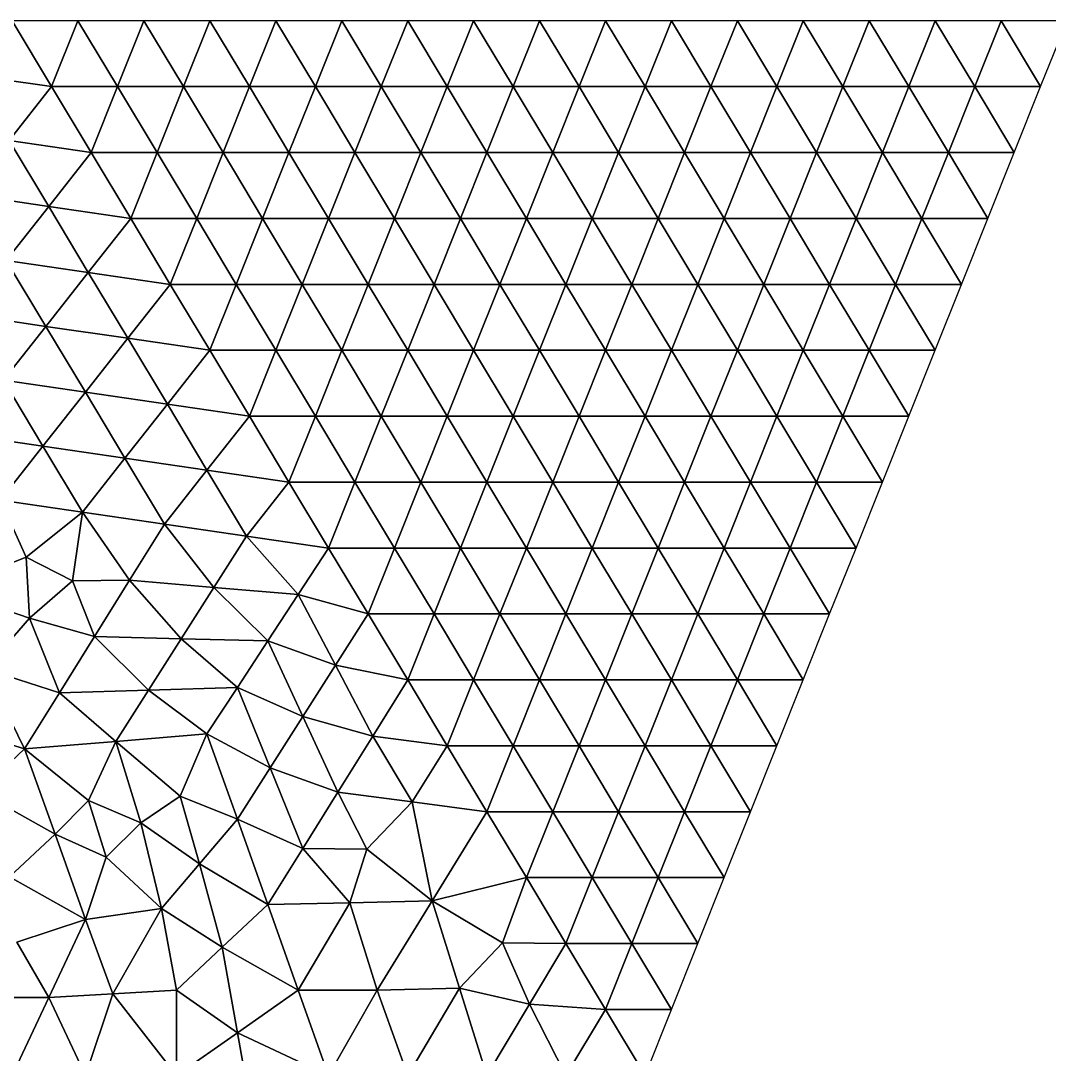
# Model space of a CAD drawing. Extents: x 100 to 350, y 100 to 150.
# Drawn here: x 175.2 to 199.58, y 125.5 to 150 of the extents above; entities that cross this region are included whole.
import ezdxf

# ---------------------------------------------------------------- set-up
doc = ezdxf.new("R2010")
doc.units = 0

msp = doc.modelspace()

# ---------------------------------------------------------------- linework, layer by layer
at = {"color": 1}
for p, q in [((175.938, 148.438), (175, 150)), ((175, 150), (175.938, 148.438)), ((176.562, 150), (175.938, 148.438)), ((175.938, 148.438), (176.562, 150)), ((177.5, 148.438), (176.562, 150)), ((176.562, 150), (177.5, 148.438)), ((178.125, 150), (177.5, 148.438)), ((177.5, 148.438), (178.125, 150)), ((179.062, 148.438), (178.125, 150)), ((178.125, 150), (179.062, 148.438)), ((179.688, 150), (179.062, 148.438)), ((179.062, 148.438), (179.688, 150)), ((180.625, 148.438), (179.688, 150)), ((179.688, 150), (180.625, 148.438)), ((181.25, 150), (180.625, 148.438)), ((180.625, 148.438), (181.25, 150)), ((182.188, 148.438), (181.25, 150)), ((181.25, 150), (182.188, 148.438)), ((182.812, 150), (182.188, 148.438)), ((182.188, 148.438), (182.812, 150)), ((183.75, 148.438), (182.812, 150)), ((182.812, 150), (183.75, 148.438)), ((184.375, 150), (183.75, 148.438)), ((183.75, 148.438), (184.375, 150)), ((185.312, 148.438), (184.375, 150)), ((184.375, 150), (185.312, 148.438)), ((185.938, 150), (185.312, 148.438)), ((185.312, 148.438), (185.938, 150)), ((186.875, 148.438), (185.938, 150)), ((185.938, 150), (186.875, 148.438)), ((187.5, 150), (186.875, 148.438)), ((186.875, 148.438), (187.5, 150)), ((188.438, 148.438), (187.5, 150)), ((187.5, 150), (188.438, 148.438)), ((189.062, 150), (188.438, 148.438)), ((188.438, 148.438), (189.062, 150)), ((190, 148.438), (189.062, 150)), ((189.062, 150), (190, 148.438)), ((190.625, 150), (190, 148.438)), ((190, 148.438), (190.625, 150)), ((191.562, 148.438), (190.625, 150)), ((190.625, 150), (191.562, 148.438)), ((192.188, 150), (191.562, 148.438)), ((191.562, 148.438), (192.188, 150)), ((193.125, 148.438), (192.188, 150)), ((192.188, 150), (193.125, 148.438)), ((193.75, 150), (193.125, 148.438)), ((193.125, 148.438), (193.75, 150)), ((194.688, 148.438), (193.75, 150)), ((193.75, 150), (194.688, 148.438)), ((195.312, 150), (194.688, 148.438)), ((194.688, 148.438), (195.312, 150)), ((196.25, 148.438), (195.312, 150)), ((195.312, 150), (196.25, 148.438)), ((196.875, 150), (196.25, 148.438)), ((196.25, 148.438), (196.875, 150)), ((197.812, 148.438), (196.875, 150)), ((196.875, 150), (197.812, 148.438)), ((198.438, 150), (197.812, 148.438)), ((197.812, 148.438), (198.438, 150)), ((199.375, 148.438), (198.438, 150)), ((198.438, 150), (199.375, 148.438)), ((173.994, 148.721), (175.938, 148.438)), ((175.938, 148.438), (173.994, 148.721)), ((175.938, 148.438), (174.932, 147.159)), ((174.932, 147.159), (175.938, 148.438)), ((176.875, 146.875), (175.938, 148.438)), ((175.938, 148.438), (177.5, 148.438)), ((177.5, 148.438), (175.938, 148.438)), ((175.938, 148.438), (176.875, 146.875)), ((177.5, 148.438), (176.875, 146.875)), ((176.875, 146.875), (177.5, 148.438)), ((177.5, 148.438), (178.438, 146.875)), ((179.062, 148.438), (177.5, 148.438)), ((178.438, 146.875), (177.5, 148.438)), ((177.5, 148.438), (179.062, 148.438)), ((178.438, 146.875), (179.062, 148.438)), ((179.062, 148.438), (178.438, 146.875)), ((179.062, 148.438), (180.625, 148.438)), ((180, 146.875), (179.062, 148.438)), ((180.625, 148.438), (179.062, 148.438)), ((179.062, 148.438), (180, 146.875)), ((180.625, 148.438), (180, 146.875)), ((180, 146.875), (180.625, 148.438)), ((181.562, 146.875), (180.625, 148.438)), ((180.625, 148.438), (182.188, 148.438)), ((180.625, 148.438), (181.562, 146.875)), ((182.188, 148.438), (180.625, 148.438)), ((182.188, 148.438), (181.562, 146.875)), ((181.562, 146.875), (182.188, 148.438)), ((183.125, 146.875), (182.188, 148.438)), ((182.188, 148.438), (183.75, 148.438)), ((183.75, 148.438), (182.188, 148.438)), ((182.188, 148.438), (183.125, 146.875)), ((183.75, 148.438), (183.125, 146.875)), ((183.125, 146.875), (183.75, 148.438)), ((183.75, 148.438), (184.688, 146.875)), ((185.312, 148.438), (183.75, 148.438)), ((184.688, 146.875), (183.75, 148.438)), ((183.75, 148.438), (185.312, 148.438)), ((184.688, 146.875), (185.312, 148.438)), ((185.312, 148.438), (184.688, 146.875)), ((185.312, 148.438), (186.875, 148.438)), ((186.25, 146.875), (185.312, 148.438)), ((186.875, 148.438), (185.312, 148.438)), ((185.312, 148.438), (186.25, 146.875)), ((186.875, 148.438), (186.25, 146.875)), ((186.25, 146.875), (186.875, 148.438)), ((186.875, 148.438), (187.812, 146.875)), ((188.438, 148.438), (186.875, 148.438)), ((187.812, 146.875), (186.875, 148.438)), ((186.875, 148.438), (188.438, 148.438)), ((187.812, 146.875), (188.438, 148.438)), ((188.438, 148.438), (187.812, 146.875)), ((188.438, 148.438), (190, 148.438)), ((189.375, 146.875), (188.438, 148.438)), ((190, 148.438), (188.438, 148.438)), ((188.438, 148.438), (189.375, 146.875)), ((190, 148.438), (189.375, 146.875)), ((189.375, 146.875), (190, 148.438)), ((190, 148.438), (190.938, 146.875)), ((191.562, 148.438), (190, 148.438)), ((190.938, 146.875), (190, 148.438)), ((190, 148.438), (191.562, 148.438)), ((190.938, 146.875), (191.562, 148.438)), ((191.562, 148.438), (190.938, 146.875)), ((191.562, 148.438), (193.125, 148.438)), ((192.5, 146.875), (191.562, 148.438)), ((193.125, 148.438), (191.562, 148.438)), ((191.562, 148.438), (192.5, 146.875)), ((193.125, 148.438), (192.5, 146.875)), ((192.5, 146.875), (193.125, 148.438)), ((193.125, 148.438), (194.062, 146.875)), ((194.688, 148.438), (193.125, 148.438)), ((194.062, 146.875), (193.125, 148.438)), ((193.125, 148.438), (194.688, 148.438)), ((194.062, 146.875), (194.688, 148.438)), ((194.688, 148.438), (194.062, 146.875)), ((194.688, 148.438), (196.25, 148.438)), ((195.625, 146.875), (194.688, 148.438)), ((196.25, 148.438), (194.688, 148.438)), ((194.688, 148.438), (195.625, 146.875)), ((196.25, 148.438), (195.625, 146.875)), ((195.625, 146.875), (196.25, 148.438)), ((196.25, 148.438), (197.188, 146.875)), ((197.812, 148.438), (196.25, 148.438)), ((197.188, 146.875), (196.25, 148.438)), ((196.25, 148.438), (197.812, 148.438)), ((197.188, 146.875), (197.812, 148.438)), ((197.812, 148.438), (197.188, 146.875)), ((199.375, 148.438), (197.812, 148.438)), ((197.812, 148.438), (198.75, 146.875)), ((197.812, 148.438), (199.375, 148.438)), ((198.75, 146.875), (197.812, 148.438)), ((175.869, 145.596), (174.932, 147.159)), ((174.932, 147.159), (176.875, 146.875)), ((176.875, 146.875), (174.932, 147.159)), ((174.932, 147.159), (175.869, 145.596)), ((176.875, 146.875), (175.869, 145.596)), ((175.869, 145.596), (176.875, 146.875)), ((178.438, 146.875), (176.875, 146.875)), ((176.875, 146.875), (177.812, 145.312)), ((177.812, 145.312), (176.875, 146.875)), ((176.875, 146.875), (178.438, 146.875)), ((177.812, 145.312), (178.438, 146.875)), ((178.438, 146.875), (177.812, 145.312)), ((180, 146.875), (178.438, 146.875)), ((178.438, 146.875), (179.375, 145.312)), ((178.438, 146.875), (180, 146.875)), ((179.375, 145.312), (178.438, 146.875)), ((179.375, 145.312), (180, 146.875)), ((180, 146.875), (179.375, 145.312)), ((180, 146.875), (181.562, 146.875)), ((181.562, 146.875), (180, 146.875)), ((180, 146.875), (180.938, 145.312)), ((180.938, 145.312), (180, 146.875)), ((181.562, 146.875), (180.938, 145.312)), ((180.938, 145.312), (181.562, 146.875)), ((182.5, 145.312), (181.562, 146.875)), ((181.562, 146.875), (183.125, 146.875)), ((183.125, 146.875), (181.562, 146.875)), ((181.562, 146.875), (182.5, 145.312)), ((183.125, 146.875), (182.5, 145.312)), ((182.5, 145.312), (183.125, 146.875)), ((183.125, 146.875), (184.688, 146.875)), ((184.062, 145.312), (183.125, 146.875)), ((184.688, 146.875), (183.125, 146.875)), ((183.125, 146.875), (184.062, 145.312)), ((184.062, 145.312), (184.688, 146.875)), ((184.688, 146.875), (184.062, 145.312)), ((184.688, 146.875), (186.25, 146.875)), ((185.625, 145.312), (184.688, 146.875)), ((186.25, 146.875), (184.688, 146.875)), ((184.688, 146.875), (185.625, 145.312)), ((186.25, 146.875), (185.625, 145.312)), ((185.625, 145.312), (186.25, 146.875)), ((186.25, 146.875), (187.812, 146.875)), ((187.188, 145.312), (186.25, 146.875)), ((187.812, 146.875), (186.25, 146.875)), ((186.25, 146.875), (187.188, 145.312)), ((187.188, 145.312), (187.812, 146.875)), ((187.812, 146.875), (187.188, 145.312)), ((187.812, 146.875), (189.375, 146.875)), ((188.75, 145.312), (187.812, 146.875)), ((189.375, 146.875), (187.812, 146.875)), ((187.812, 146.875), (188.75, 145.312)), ((189.375, 146.875), (188.75, 145.312)), ((188.75, 145.312), (189.375, 146.875)), ((189.375, 146.875), (190.938, 146.875)), ((190.312, 145.312), (189.375, 146.875)), ((190.938, 146.875), (189.375, 146.875)), ((189.375, 146.875), (190.312, 145.312)), ((190.312, 145.312), (190.938, 146.875)), ((190.938, 146.875), (190.312, 145.312)), ((190.938, 146.875), (192.5, 146.875)), ((191.875, 145.312), (190.938, 146.875)), ((192.5, 146.875), (190.938, 146.875)), ((190.938, 146.875), (191.875, 145.312)), ((192.5, 146.875), (191.875, 145.312)), ((191.875, 145.312), (192.5, 146.875)), ((192.5, 146.875), (194.062, 146.875)), ((193.438, 145.312), (192.5, 146.875)), ((194.062, 146.875), (192.5, 146.875)), ((192.5, 146.875), (193.438, 145.312)), ((193.438, 145.312), (194.062, 146.875)), ((194.062, 146.875), (193.438, 145.312)), ((194.062, 146.875), (195.625, 146.875)), ((195, 145.312), (194.062, 146.875)), ((195.625, 146.875), (194.062, 146.875)), ((194.062, 146.875), (195, 145.312)), ((195.625, 146.875), (195, 145.312)), ((195, 145.312), (195.625, 146.875)), ((195.625, 146.875), (197.188, 146.875)), ((196.562, 145.312), (195.625, 146.875)), ((197.188, 146.875), (195.625, 146.875)), ((195.625, 146.875), (196.562, 145.312)), ((196.562, 145.312), (197.188, 146.875)), ((197.188, 146.875), (196.562, 145.312)), ((197.188, 146.875), (198.125, 145.312)), ((198.75, 146.875), (197.188, 146.875)), ((197.188, 146.875), (198.75, 146.875)), ((198.125, 145.312), (197.188, 146.875)), ((173.926, 145.88), (175.869, 145.596)), ((175.869, 145.596), (173.926, 145.88)), ((175.869, 145.596), (174.864, 144.317)), ((174.864, 144.317), (175.869, 145.596)), ((175.869, 145.596), (177.812, 145.312)), ((176.807, 144.034), (175.869, 145.596)), ((175.869, 145.596), (176.807, 144.034)), ((177.812, 145.312), (175.869, 145.596)), ((177.812, 145.312), (176.807, 144.034)), ((176.807, 144.034), (177.812, 145.312)), ((179.375, 145.312), (177.812, 145.312)), ((177.812, 145.312), (178.75, 143.75)), ((178.75, 143.75), (177.812, 145.312)), ((177.812, 145.312), (179.375, 145.312)), ((178.75, 143.75), (179.375, 145.312)), ((179.375, 145.312), (178.75, 143.75)), ((179.375, 145.312), (180.312, 143.75)), ((180.938, 145.312), (179.375, 145.312)), ((179.375, 145.312), (180.938, 145.312)), ((180.312, 143.75), (179.375, 145.312)), ((180.938, 145.312), (180.312, 143.75)), ((180.312, 143.75), (180.938, 145.312)), ((180.938, 145.312), (182.5, 145.312)), ((181.875, 143.75), (180.938, 145.312)), ((182.5, 145.312), (180.938, 145.312)), ((180.938, 145.312), (181.875, 143.75)), ((182.5, 145.312), (181.875, 143.75)), ((181.875, 143.75), (182.5, 145.312)), ((183.438, 143.75), (182.5, 145.312)), ((182.5, 145.312), (184.062, 145.312)), ((182.5, 145.312), (183.438, 143.75)), ((184.062, 145.312), (182.5, 145.312)), ((184.062, 145.312), (183.438, 143.75)), ((183.438, 143.75), (184.062, 145.312)), ((185, 143.75), (184.062, 145.312)), ((184.062, 145.312), (185.625, 145.312)), ((185.625, 145.312), (184.062, 145.312)), ((184.062, 145.312), (185, 143.75)), ((185.625, 145.312), (185, 143.75)), ((185, 143.75), (185.625, 145.312)), ((185.625, 145.312), (186.562, 143.75)), ((187.188, 145.312), (185.625, 145.312)), ((186.562, 143.75), (185.625, 145.312)), ((185.625, 145.312), (187.188, 145.312)), ((186.562, 143.75), (187.188, 145.312)), ((187.188, 145.312), (186.562, 143.75)), ((188.125, 143.75), (187.188, 145.312)), ((187.188, 145.312), (188.75, 145.312)), ((188.75, 145.312), (187.188, 145.312)), ((187.188, 145.312), (188.125, 143.75)), ((188.75, 145.312), (188.125, 143.75)), ((188.125, 143.75), (188.75, 145.312)), ((188.75, 145.312), (189.688, 143.75)), ((190.312, 145.312), (188.75, 145.312)), ((189.688, 143.75), (188.75, 145.312)), ((188.75, 145.312), (190.312, 145.312)), ((189.688, 143.75), (190.312, 145.312)), ((190.312, 145.312), (189.688, 143.75)), ((191.25, 143.75), (190.312, 145.312)), ((190.312, 145.312), (191.875, 145.312)), ((191.875, 145.312), (190.312, 145.312)), ((190.312, 145.312), (191.25, 143.75)), ((191.875, 145.312), (191.25, 143.75)), ((191.25, 143.75), (191.875, 145.312)), ((191.875, 145.312), (192.812, 143.75)), ((193.438, 145.312), (191.875, 145.312)), ((192.812, 143.75), (191.875, 145.312)), ((191.875, 145.312), (193.438, 145.312)), ((192.812, 143.75), (193.438, 145.312)), ((193.438, 145.312), (192.812, 143.75)), ((194.375, 143.75), (193.438, 145.312)), ((193.438, 145.312), (195, 145.312)), ((195, 145.312), (193.438, 145.312)), ((193.438, 145.312), (194.375, 143.75)), ((195, 145.312), (194.375, 143.75)), ((194.375, 143.75), (195, 145.312)), ((195, 145.312), (195.938, 143.75)), ((196.562, 145.312), (195, 145.312)), ((195.938, 143.75), (195, 145.312)), ((195, 145.312), (196.562, 145.312)), ((195.938, 143.75), (196.562, 145.312)), ((196.562, 145.312), (195.938, 143.75)), ((198.125, 145.312), (196.562, 145.312)), ((196.562, 145.312), (197.5, 143.75)), ((197.5, 143.75), (196.562, 145.312)), ((196.562, 145.312), (198.125, 145.312)), ((175.801, 142.755), (174.864, 144.317)), ((174.864, 144.317), (176.807, 144.034)), ((176.807, 144.034), (174.864, 144.317)), ((174.864, 144.317), (175.801, 142.755)), ((176.807, 144.034), (175.801, 142.755)), ((175.801, 142.755), (176.807, 144.034)), ((177.744, 142.471), (176.807, 144.034)), ((176.807, 144.034), (178.75, 143.75)), ((178.75, 143.75), (176.807, 144.034)), ((176.807, 144.034), (177.744, 142.471)), ((178.75, 143.75), (177.744, 142.471)), ((177.744, 142.471), (178.75, 143.75)), ((179.688, 142.188), (178.75, 143.75)), ((180.312, 143.75), (178.75, 143.75)), ((178.75, 143.75), (179.688, 142.188)), ((178.75, 143.75), (180.312, 143.75)), ((180.312, 143.75), (179.688, 142.188)), ((179.688, 142.188), (180.312, 143.75)), ((181.25, 142.188), (180.312, 143.75)), ((181.875, 143.75), (180.312, 143.75)), ((180.312, 143.75), (181.25, 142.188)), ((180.312, 143.75), (181.875, 143.75)), ((181.25, 142.188), (181.875, 143.75)), ((181.875, 143.75), (181.25, 142.188)), ((181.875, 143.75), (183.438, 143.75)), ((183.438, 143.75), (181.875, 143.75)), ((181.875, 143.75), (182.812, 142.188)), ((182.812, 142.188), (181.875, 143.75)), ((183.438, 143.75), (182.812, 142.188)), ((182.812, 142.188), (183.438, 143.75)), ((184.375, 142.188), (183.438, 143.75)), ((185, 143.75), (183.438, 143.75)), ((183.438, 143.75), (184.375, 142.188)), ((183.438, 143.75), (185, 143.75)), ((184.375, 142.188), (185, 143.75)), ((185, 143.75), (184.375, 142.188)), ((186.562, 143.75), (185, 143.75)), ((185, 143.75), (185.938, 142.188)), ((185, 143.75), (186.562, 143.75)), ((185.938, 142.188), (185, 143.75)), ((185.938, 142.188), (186.562, 143.75)), ((186.562, 143.75), (185.938, 142.188)), ((188.125, 143.75), (186.562, 143.75)), ((186.562, 143.75), (187.5, 142.188)), ((186.562, 143.75), (188.125, 143.75)), ((187.5, 142.188), (186.562, 143.75)), ((187.5, 142.188), (188.125, 143.75)), ((188.125, 143.75), (187.5, 142.188)), ((188.125, 143.75), (189.688, 143.75)), ((189.688, 143.75), (188.125, 143.75)), ((188.125, 143.75), (189.062, 142.188)), ((189.062, 142.188), (188.125, 143.75)), ((189.062, 142.188), (189.688, 143.75)), ((189.688, 143.75), (189.062, 142.188)), ((189.688, 143.75), (191.25, 143.75)), ((190.625, 142.188), (189.688, 143.75)), ((191.25, 143.75), (189.688, 143.75)), ((189.688, 143.75), (190.625, 142.188)), ((191.25, 143.75), (190.625, 142.188)), ((190.625, 142.188), (191.25, 143.75)), ((192.812, 143.75), (191.25, 143.75)), ((191.25, 143.75), (192.188, 142.188)), ((192.188, 142.188), (191.25, 143.75)), ((191.25, 143.75), (192.812, 143.75)), ((192.188, 142.188), (192.812, 143.75)), ((192.812, 143.75), (192.188, 142.188)), ((194.375, 143.75), (192.812, 143.75)), ((192.812, 143.75), (193.75, 142.188)), ((192.812, 143.75), (194.375, 143.75)), ((193.75, 142.188), (192.812, 143.75)), ((193.75, 142.188), (194.375, 143.75)), ((194.375, 143.75), (193.75, 142.188)), ((194.375, 143.75), (195.938, 143.75)), ((195.938, 143.75), (194.375, 143.75)), ((194.375, 143.75), (195.312, 142.188)), ((195.312, 142.188), (194.375, 143.75)), ((195.312, 142.188), (195.938, 143.75)), ((195.938, 143.75), (195.312, 142.188)), ((195.938, 143.75), (196.875, 142.188)), ((197.5, 143.75), (195.938, 143.75)), ((195.938, 143.75), (197.5, 143.75)), ((196.875, 142.188), (195.938, 143.75)), ((175.801, 142.755), (173.858, 143.039)), ((173.858, 143.039), (175.801, 142.755)), ((174.796, 141.476), (175.801, 142.755)), ((175.801, 142.755), (174.796, 141.476)), ((175.801, 142.755), (177.744, 142.471)), ((176.739, 141.192), (175.801, 142.755)), ((177.744, 142.471), (175.801, 142.755)), ((175.801, 142.755), (176.739, 141.192)), ((177.744, 142.471), (176.739, 141.192)), ((176.739, 141.192), (177.744, 142.471)), ((177.744, 142.471), (179.688, 142.188)), ((178.682, 140.909), (177.744, 142.471)), ((177.744, 142.471), (178.682, 140.909)), ((179.688, 142.188), (177.744, 142.471)), ((179.688, 142.188), (178.682, 140.909)), ((178.682, 140.909), (179.688, 142.188)), ((179.688, 142.188), (181.25, 142.188)), ((181.25, 142.188), (179.688, 142.188)), ((179.688, 142.188), (180.625, 140.625)), ((180.625, 140.625), (179.688, 142.188)), ((180.625, 140.625), (181.25, 142.188)), ((181.25, 142.188), (180.625, 140.625)), ((181.25, 142.188), (182.188, 140.625)), ((182.812, 142.188), (181.25, 142.188)), ((181.25, 142.188), (182.812, 142.188)), ((182.188, 140.625), (181.25, 142.188)), ((182.812, 142.188), (182.188, 140.625)), ((182.188, 140.625), (182.812, 142.188)), ((182.812, 142.188), (184.375, 142.188)), ((184.375, 142.188), (182.812, 142.188)), ((182.812, 142.188), (183.75, 140.625)), ((183.75, 140.625), (182.812, 142.188)), ((183.75, 140.625), (184.375, 142.188)), ((184.375, 142.188), (183.75, 140.625)), ((184.375, 142.188), (185.312, 140.625)), ((185.938, 142.188), (184.375, 142.188)), ((184.375, 142.188), (185.938, 142.188)), ((185.312, 140.625), (184.375, 142.188)), ((185.938, 142.188), (185.312, 140.625)), ((185.312, 140.625), (185.938, 142.188)), ((187.5, 142.188), (185.938, 142.188)), ((185.938, 142.188), (186.875, 140.625)), ((186.875, 140.625), (185.938, 142.188)), ((185.938, 142.188), (187.5, 142.188)), ((186.875, 140.625), (187.5, 142.188)), ((187.5, 142.188), (186.875, 140.625)), ((187.5, 142.188), (188.438, 140.625)), ((189.062, 142.188), (187.5, 142.188)), ((187.5, 142.188), (189.062, 142.188)), ((188.438, 140.625), (187.5, 142.188)), ((188.438, 140.625), (189.062, 142.188)), ((189.062, 142.188), (188.438, 140.625)), ((190, 140.625), (189.062, 142.188)), ((189.062, 142.188), (190.625, 142.188)), ((190.625, 142.188), (189.062, 142.188)), ((189.062, 142.188), (190, 140.625)), ((190.625, 142.188), (190, 140.625)), ((190, 140.625), (190.625, 142.188)), ((191.562, 140.625), (190.625, 142.188)), ((190.625, 142.188), (192.188, 142.188)), ((192.188, 142.188), (190.625, 142.188)), ((190.625, 142.188), (191.562, 140.625)), ((192.188, 142.188), (191.562, 140.625)), ((191.562, 140.625), (192.188, 142.188)), ((193.75, 142.188), (192.188, 142.188)), ((192.188, 142.188), (193.125, 140.625)), ((193.125, 140.625), (192.188, 142.188)), ((192.188, 142.188), (193.75, 142.188)), ((193.125, 140.625), (193.75, 142.188)), ((193.75, 142.188), (193.125, 140.625)), ((193.75, 142.188), (194.688, 140.625)), ((195.312, 142.188), (193.75, 142.188)), ((193.75, 142.188), (195.312, 142.188)), ((194.688, 140.625), (193.75, 142.188)), ((194.688, 140.625), (195.312, 142.188)), ((195.312, 142.188), (194.688, 140.625)), ((196.875, 142.188), (195.312, 142.188)), ((195.312, 142.188), (196.25, 140.625)), ((196.25, 140.625), (195.312, 142.188)), ((195.312, 142.188), (196.875, 142.188)), ((174.796, 141.476), (176.739, 141.192)), ((176.739, 141.192), (174.796, 141.476)), ((174.796, 141.476), (175.733, 139.914)), ((175.733, 139.914), (174.796, 141.476)), ((175.733, 139.914), (176.739, 141.192)), ((176.739, 141.192), (175.733, 139.914)), ((178.682, 140.909), (176.739, 141.192)), ((176.739, 141.192), (177.676, 139.63)), ((176.739, 141.192), (178.682, 140.909)), ((177.676, 139.63), (176.739, 141.192)), ((178.682, 140.909), (177.676, 139.63)), ((177.676, 139.63), (178.682, 140.909)), ((179.619, 139.346), (178.682, 140.909)), ((178.682, 140.909), (180.625, 140.625)), ((180.625, 140.625), (178.682, 140.909)), ((178.682, 140.909), (179.619, 139.346)), ((180.625, 140.625), (179.619, 139.346)), ((179.619, 139.346), (180.625, 140.625)), ((181.562, 139.062), (180.625, 140.625)), ((182.188, 140.625), (180.625, 140.625)), ((180.625, 140.625), (181.562, 139.062)), ((180.625, 140.625), (182.188, 140.625)), ((182.188, 140.625), (181.562, 139.062)), ((181.562, 139.062), (182.188, 140.625)), ((183.125, 139.062), (182.188, 140.625)), ((183.75, 140.625), (182.188, 140.625)), ((182.188, 140.625), (183.125, 139.062)), ((182.188, 140.625), (183.75, 140.625)), ((183.125, 139.062), (183.75, 140.625)), ((183.75, 140.625), (183.125, 139.062)), ((185.312, 140.625), (183.75, 140.625)), ((183.75, 140.625), (184.688, 139.062)), ((183.75, 140.625), (185.312, 140.625)), ((184.688, 139.062), (183.75, 140.625)), ((185.312, 140.625), (184.688, 139.062)), ((184.688, 139.062), (185.312, 140.625)), ((185.312, 140.625), (186.25, 139.062)), ((186.875, 140.625), (185.312, 140.625)), ((186.25, 139.062), (185.312, 140.625)), ((185.312, 140.625), (186.875, 140.625)), ((186.25, 139.062), (186.875, 140.625)), ((186.875, 140.625), (186.25, 139.062)), ((188.438, 140.625), (186.875, 140.625)), ((186.875, 140.625), (187.812, 139.062)), ((187.812, 139.062), (186.875, 140.625)), ((186.875, 140.625), (188.438, 140.625)), ((187.812, 139.062), (188.438, 140.625)), ((188.438, 140.625), (187.812, 139.062)), ((190, 140.625), (188.438, 140.625)), ((188.438, 140.625), (189.375, 139.062)), ((188.438, 140.625), (190, 140.625)), ((189.375, 139.062), (188.438, 140.625)), ((189.375, 139.062), (190, 140.625)), ((190, 140.625), (189.375, 139.062)), ((190, 140.625), (191.562, 140.625)), ((191.562, 140.625), (190, 140.625)), ((190, 140.625), (190.938, 139.062)), ((190.938, 139.062), (190, 140.625)), ((191.562, 140.625), (190.938, 139.062)), ((190.938, 139.062), (191.562, 140.625)), ((191.562, 140.625), (192.5, 139.062)), ((193.125, 140.625), (191.562, 140.625)), ((192.5, 139.062), (191.562, 140.625)), ((191.562, 140.625), (193.125, 140.625)), ((192.5, 139.062), (193.125, 140.625)), ((193.125, 140.625), (192.5, 139.062)), ((194.688, 140.625), (193.125, 140.625)), ((193.125, 140.625), (194.062, 139.062)), ((194.062, 139.062), (193.125, 140.625)), ((193.125, 140.625), (194.688, 140.625)), ((194.062, 139.062), (194.688, 140.625)), ((194.688, 140.625), (194.062, 139.062)), ((194.688, 140.625), (195.625, 139.062)), ((196.25, 140.625), (194.688, 140.625)), ((194.688, 140.625), (196.25, 140.625)), ((195.625, 139.062), (194.688, 140.625)), ((173.79, 140.197), (175.733, 139.914)), ((175.733, 139.914), (173.79, 140.197)), ((175.733, 139.914), (174.728, 138.635)), ((174.728, 138.635), (175.733, 139.914)), ((175.733, 139.914), (176.671, 138.351)), ((177.676, 139.63), (175.733, 139.914)), ((175.733, 139.914), (177.676, 139.63)), ((176.671, 138.351), (175.733, 139.914)), ((176.671, 138.351), (177.676, 139.63)), ((177.676, 139.63), (176.671, 138.351)), ((177.676, 139.63), (179.619, 139.346)), ((179.619, 139.346), (177.676, 139.63)), ((177.676, 139.63), (178.614, 138.067)), ((178.614, 138.067), (177.676, 139.63)), ((178.614, 138.067), (179.619, 139.346)), ((179.619, 139.346), (178.614, 138.067)), ((179.619, 139.346), (181.562, 139.062)), ((180.557, 137.784), (179.619, 139.346)), ((179.619, 139.346), (180.557, 137.784)), ((181.562, 139.062), (179.619, 139.346)), ((181.562, 139.062), (180.557, 137.784)), ((180.557, 137.784), (181.562, 139.062)), ((181.562, 139.062), (183.125, 139.062)), ((183.125, 139.062), (181.562, 139.062)), ((181.562, 139.062), (182.5, 137.5)), ((182.5, 137.5), (181.562, 139.062)), ((182.5, 137.5), (183.125, 139.062)), ((183.125, 139.062), (182.5, 137.5)), ((183.125, 139.062), (184.688, 139.062)), ((184.062, 137.5), (183.125, 139.062)), ((184.688, 139.062), (183.125, 139.062)), ((183.125, 139.062), (184.062, 137.5)), ((184.688, 139.062), (184.062, 137.5)), ((184.062, 137.5), (184.688, 139.062)), ((184.688, 139.062), (186.25, 139.062)), ((186.25, 139.062), (184.688, 139.062)), ((184.688, 139.062), (185.625, 137.5)), ((185.625, 137.5), (184.688, 139.062)), ((185.625, 137.5), (186.25, 139.062)), ((186.25, 139.062), (185.625, 137.5)), ((186.25, 139.062), (187.812, 139.062)), ((187.188, 137.5), (186.25, 139.062)), ((187.812, 139.062), (186.25, 139.062)), ((186.25, 139.062), (187.188, 137.5)), ((187.812, 139.062), (187.188, 137.5)), ((187.188, 137.5), (187.812, 139.062)), ((189.375, 139.062), (187.812, 139.062)), ((187.812, 139.062), (188.75, 137.5)), ((188.75, 137.5), (187.812, 139.062)), ((187.812, 139.062), (189.375, 139.062)), ((188.75, 137.5), (189.375, 139.062)), ((189.375, 139.062), (188.75, 137.5)), ((189.375, 139.062), (190.312, 137.5)), ((190.938, 139.062), (189.375, 139.062)), ((189.375, 139.062), (190.938, 139.062)), ((190.312, 137.5), (189.375, 139.062)), ((190.938, 139.062), (190.312, 137.5)), ((190.312, 137.5), (190.938, 139.062)), ((190.938, 139.062), (192.5, 139.062)), ((192.5, 139.062), (190.938, 139.062)), ((190.938, 139.062), (191.875, 137.5)), ((191.875, 137.5), (190.938, 139.062)), ((191.875, 137.5), (192.5, 139.062)), ((192.5, 139.062), (191.875, 137.5)), ((192.5, 139.062), (194.062, 139.062)), ((193.438, 137.5), (192.5, 139.062)), ((194.062, 139.062), (192.5, 139.062)), ((192.5, 139.062), (193.438, 137.5)), ((194.062, 139.062), (193.438, 137.5)), ((193.438, 137.5), (194.062, 139.062)), ((195.625, 139.062), (194.062, 139.062)), ((194.062, 139.062), (195, 137.5)), ((195, 137.5), (194.062, 139.062)), ((194.062, 139.062), (195.625, 139.062)), ((176.671, 138.351), (174.728, 138.635)), ((174.728, 138.635), (175.332, 137.287)), ((175.332, 137.287), (174.728, 138.635)), ((174.728, 138.635), (176.671, 138.351)), ((175.332, 137.287), (176.671, 138.351)), ((176.671, 138.351), (175.332, 137.287)), ((176.671, 138.351), (176.432, 136.724)), ((176.432, 136.724), (176.671, 138.351)), ((178.614, 138.067), (176.671, 138.351)), ((176.671, 138.351), (177.785, 136.736)), ((176.671, 138.351), (178.614, 138.067)), ((177.785, 136.736), (176.671, 138.351)), ((177.785, 136.736), (178.614, 138.067)), ((178.614, 138.067), (177.785, 136.736)), ((180.557, 137.784), (178.614, 138.067)), ((178.614, 138.067), (179.782, 136.567)), ((178.614, 138.067), (180.557, 137.784)), ((179.782, 136.567), (178.614, 138.067)), ((180.557, 137.784), (179.782, 136.567)), ((179.782, 136.567), (180.557, 137.784)), ((181.78, 136.399), (180.557, 137.784)), ((180.557, 137.784), (182.5, 137.5)), ((182.5, 137.5), (180.557, 137.784)), ((180.557, 137.784), (181.78, 136.399)), ((181.78, 136.399), (182.5, 137.5)), ((182.5, 137.5), (181.78, 136.399)), ((182.5, 137.5), (184.062, 137.5)), ((184.062, 137.5), (182.5, 137.5)), ((182.5, 137.5), (183.438, 135.938)), ((183.438, 135.938), (182.5, 137.5)), ((184.062, 137.5), (183.438, 135.938)), ((183.438, 135.938), (184.062, 137.5)), ((185, 135.938), (184.062, 137.5)), ((184.062, 137.5), (185.625, 137.5)), ((184.062, 137.5), (185, 135.938)), ((185.625, 137.5), (184.062, 137.5)), ((185.625, 137.5), (185, 135.938)), ((185, 135.938), (185.625, 137.5)), ((186.562, 135.938), (185.625, 137.5)), ((185.625, 137.5), (187.188, 137.5)), ((187.188, 137.5), (185.625, 137.5)), ((185.625, 137.5), (186.562, 135.938)), ((187.188, 137.5), (186.562, 135.938)), ((186.562, 135.938), (187.188, 137.5)), ((188.125, 135.938), (187.188, 137.5)), ((187.188, 137.5), (188.75, 137.5)), ((187.188, 137.5), (188.125, 135.938)), ((188.75, 137.5), (187.188, 137.5)), ((188.75, 137.5), (188.125, 135.938)), ((188.125, 135.938), (188.75, 137.5)), ((189.688, 135.938), (188.75, 137.5)), ((190.312, 137.5), (188.75, 137.5)), ((188.75, 137.5), (189.688, 135.938)), ((188.75, 137.5), (190.312, 137.5)), ((190.312, 137.5), (189.688, 135.938)), ((189.688, 135.938), (190.312, 137.5)), ((191.25, 135.938), (190.312, 137.5)), ((191.875, 137.5), (190.312, 137.5)), ((190.312, 137.5), (191.25, 135.938)), ((190.312, 137.5), (191.875, 137.5)), ((191.25, 135.938), (191.875, 137.5)), ((191.875, 137.5), (191.25, 135.938)), ((191.875, 137.5), (193.438, 137.5)), ((192.812, 135.938), (191.875, 137.5)), ((193.438, 137.5), (191.875, 137.5)), ((191.875, 137.5), (192.812, 135.938)), ((193.438, 137.5), (192.812, 135.938)), ((192.812, 135.938), (193.438, 137.5)), ((194.375, 135.938), (193.438, 137.5)), ((193.438, 137.5), (195, 137.5)), ((193.438, 137.5), (194.375, 135.938)), ((195, 137.5), (193.438, 137.5)), ((175.332, 137.287), (173.43, 136.522)), ((173.43, 136.522), (175.332, 137.287)), ((175.414, 135.84), (175.332, 137.287)), ((176.432, 136.724), (175.332, 137.287)), ((175.332, 137.287), (175.414, 135.84)), ((175.332, 137.287), (176.432, 136.724)), ((176.432, 136.724), (175.414, 135.84)), ((175.414, 135.84), (176.432, 136.724)), ((177.785, 136.736), (176.432, 136.724)), ((176.432, 136.724), (177.785, 136.736)), ((176.432, 136.724), (176.956, 135.404)), ((176.956, 135.404), (176.432, 136.724)), ((176.956, 135.404), (177.785, 136.736)), ((177.785, 136.736), (176.956, 135.404)), ((179.782, 136.567), (177.785, 136.736)), ((177.785, 136.736), (179.008, 135.351)), ((179.008, 135.351), (177.785, 136.736)), ((177.785, 136.736), (179.782, 136.567)), ((173.43, 136.522), (175.414, 135.84)), ((175.414, 135.84), (173.43, 136.522)), ((179.008, 135.351), (179.782, 136.567)), ((179.782, 136.567), (179.008, 135.351)), ((179.782, 136.567), (181.78, 136.399)), ((181.78, 136.399), (179.782, 136.567)), ((179.782, 136.567), (181.06, 135.298)), ((181.06, 135.298), (179.782, 136.567)), ((181.06, 135.298), (181.78, 136.399)), ((181.78, 136.399), (181.06, 135.298)), ((182.663, 134.721), (181.78, 136.399)), ((181.78, 136.399), (182.663, 134.721)), ((183.438, 135.938), (181.78, 136.399)), ((181.78, 136.399), (183.438, 135.938)), ((175.414, 135.84), (174.364, 134.631)), ((174.364, 134.631), (175.414, 135.84)), ((175.414, 135.84), (176.956, 135.404)), ((175.414, 135.84), (176.127, 134.072)), ((176.956, 135.404), (175.414, 135.84)), ((176.127, 134.072), (175.414, 135.84)), ((182.663, 134.721), (183.438, 135.938)), ((183.438, 135.938), (182.663, 134.721)), ((183.438, 135.938), (185, 135.938)), ((185, 135.938), (183.438, 135.938)), ((183.438, 135.938), (184.375, 134.375)), ((184.375, 134.375), (183.438, 135.938)), ((185, 135.938), (184.375, 134.375)), ((184.375, 134.375), (185, 135.938)), ((185, 135.938), (185.938, 134.375)), ((186.562, 135.938), (185, 135.938)), ((185.938, 134.375), (185, 135.938)), ((185, 135.938), (186.562, 135.938)), ((185.938, 134.375), (186.562, 135.938)), ((186.562, 135.938), (185.938, 134.375)), ((186.562, 135.938), (188.125, 135.938)), ((187.5, 134.375), (186.562, 135.938)), ((188.125, 135.938), (186.562, 135.938)), ((186.562, 135.938), (187.5, 134.375)), ((188.125, 135.938), (187.5, 134.375)), ((187.5, 134.375), (188.125, 135.938)), ((189.062, 134.375), (188.125, 135.938)), ((188.125, 135.938), (189.688, 135.938)), ((189.688, 135.938), (188.125, 135.938)), ((188.125, 135.938), (189.062, 134.375)), ((189.688, 135.938), (189.062, 134.375)), ((189.062, 134.375), (189.688, 135.938)), ((189.688, 135.938), (191.25, 135.938)), ((191.25, 135.938), (189.688, 135.938)), ((189.688, 135.938), (190.625, 134.375)), ((190.625, 134.375), (189.688, 135.938)), ((190.625, 134.375), (191.25, 135.938)), ((191.25, 135.938), (190.625, 134.375)), ((191.25, 135.938), (192.188, 134.375)), ((192.812, 135.938), (191.25, 135.938)), ((191.25, 135.938), (192.812, 135.938)), ((192.188, 134.375), (191.25, 135.938)), ((192.188, 134.375), (192.812, 135.938)), ((192.812, 135.938), (192.188, 134.375)), ((194.375, 135.938), (192.812, 135.938)), ((192.812, 135.938), (193.75, 134.375)), ((192.812, 135.938), (194.375, 135.938)), ((193.75, 134.375), (192.812, 135.938)), ((176.127, 134.072), (176.956, 135.404)), ((176.956, 135.404), (176.127, 134.072)), ((179.008, 135.351), (176.956, 135.404)), ((176.956, 135.404), (178.233, 134.135)), ((176.956, 135.404), (179.008, 135.351)), ((178.233, 134.135), (176.956, 135.404)), ((179.008, 135.351), (178.233, 134.135)), ((178.233, 134.135), (179.008, 135.351)), ((180.34, 134.197), (179.008, 135.351)), ((179.008, 135.351), (181.06, 135.298)), ((181.06, 135.298), (179.008, 135.351)), ((179.008, 135.351), (180.34, 134.197)), ((180.34, 134.197), (181.06, 135.298)), ((181.06, 135.298), (180.34, 134.197)), ((182.663, 134.721), (181.06, 135.298)), ((181.06, 135.298), (181.889, 133.505)), ((181.06, 135.298), (182.663, 134.721)), ((181.889, 133.505), (181.06, 135.298)), ((176.127, 134.072), (174.364, 134.631)), ((174.364, 134.631), (175.298, 132.741)), ((174.364, 134.631), (176.127, 134.072)), ((175.298, 132.741), (174.364, 134.631)), ((181.889, 133.505), (182.663, 134.721)), ((182.663, 134.721), (181.889, 133.505)), ((183.546, 133.043), (182.663, 134.721)), ((182.663, 134.721), (183.546, 133.043)), ((184.375, 134.375), (182.663, 134.721)), ((182.663, 134.721), (184.375, 134.375)), ((183.546, 133.043), (184.375, 134.375)), ((184.375, 134.375), (183.546, 133.043)), ((184.375, 134.375), (185.938, 134.375)), ((185.938, 134.375), (184.375, 134.375)), ((184.375, 134.375), (185.312, 132.812)), ((185.312, 132.812), (184.375, 134.375)), ((185.312, 132.812), (185.938, 134.375)), ((185.938, 134.375), (185.312, 132.812)), ((185.938, 134.375), (187.5, 134.375)), ((186.875, 132.812), (185.938, 134.375)), ((187.5, 134.375), (185.938, 134.375)), ((185.938, 134.375), (186.875, 132.812)), ((187.5, 134.375), (186.875, 132.812)), ((186.875, 132.812), (187.5, 134.375)), ((187.5, 134.375), (189.062, 134.375)), ((188.438, 132.812), (187.5, 134.375)), ((189.062, 134.375), (187.5, 134.375)), ((187.5, 134.375), (188.438, 132.812)), ((189.062, 134.375), (188.438, 132.812)), ((188.438, 132.812), (189.062, 134.375)), ((189.062, 134.375), (190, 132.812)), ((190.625, 134.375), (189.062, 134.375)), ((190, 132.812), (189.062, 134.375)), ((189.062, 134.375), (190.625, 134.375)), ((190, 132.812), (190.625, 134.375)), ((190.625, 134.375), (190, 132.812)), ((192.188, 134.375), (190.625, 134.375)), ((190.625, 134.375), (191.562, 132.812)), ((191.562, 132.812), (190.625, 134.375)), ((190.625, 134.375), (192.188, 134.375)), ((191.562, 132.812), (192.188, 134.375)), ((192.188, 134.375), (191.562, 132.812)), ((192.188, 134.375), (193.125, 132.812)), ((193.75, 134.375), (192.188, 134.375)), ((192.188, 134.375), (193.75, 134.375)), ((193.125, 132.812), (192.188, 134.375)), ((176.127, 134.072), (175.298, 132.741)), ((175.298, 132.741), (176.127, 134.072)), ((178.233, 134.135), (176.127, 134.072)), ((176.127, 134.072), (178.233, 134.135)), ((176.127, 134.072), (177.459, 132.918)), ((177.459, 132.918), (176.127, 134.072)), ((177.459, 132.918), (178.233, 134.135)), ((178.233, 134.135), (177.459, 132.918)), ((178.233, 134.135), (180.34, 134.197)), ((180.34, 134.197), (178.233, 134.135)), ((178.233, 134.135), (179.619, 133.096)), ((179.619, 133.096), (178.233, 134.135)), ((180.34, 134.197), (179.619, 133.096)), ((179.619, 133.096), (180.34, 134.197)), ((181.114, 132.289), (180.34, 134.197)), ((180.34, 134.197), (181.114, 132.289)), ((181.889, 133.505), (180.34, 134.197)), ((180.34, 134.197), (181.889, 133.505)), ((181.889, 133.505), (181.114, 132.289)), ((181.114, 132.289), (181.889, 133.505)), ((181.889, 133.505), (183.546, 133.043)), ((182.717, 131.712), (181.889, 133.505)), ((183.546, 133.043), (181.889, 133.505)), ((181.889, 133.505), (182.717, 131.712)), ((175.298, 132.741), (173.73, 133.214)), ((173.73, 133.214), (175.298, 132.741)), ((179.619, 133.096), (177.459, 132.918)), ((177.459, 132.918), (179.619, 133.096)), ((179.619, 133.096), (178.982, 131.618)), ((178.982, 131.618), (179.619, 133.096)), ((180.34, 131.072), (179.619, 133.096)), ((179.619, 133.096), (181.114, 132.289)), ((181.114, 132.289), (179.619, 133.096)), ((179.619, 133.096), (180.34, 131.072)), ((182.717, 131.712), (183.546, 133.043)), ((183.546, 133.043), (182.717, 131.712)), ((183.546, 133.043), (184.484, 131.481)), ((185.312, 132.812), (183.546, 133.043)), ((184.484, 131.481), (183.546, 133.043)), ((183.546, 133.043), (185.312, 132.812)), ((177.459, 132.918), (175.298, 132.741)), ((175.298, 132.741), (177.459, 132.918)), ((177.459, 132.918), (176.814, 131.516)), ((176.814, 131.516), (177.459, 132.918)), ((178.053, 130.987), (177.459, 132.918)), ((177.459, 132.918), (178.982, 131.618)), ((178.982, 131.618), (177.459, 132.918)), ((177.459, 132.918), (178.053, 130.987)), ((184.484, 131.481), (185.312, 132.812)), ((185.312, 132.812), (184.484, 131.481)), ((186.25, 131.25), (185.312, 132.812)), ((185.312, 132.812), (186.875, 132.812)), ((186.875, 132.812), (185.312, 132.812)), ((185.312, 132.812), (186.25, 131.25)), ((186.875, 132.812), (186.25, 131.25)), ((186.25, 131.25), (186.875, 132.812)), ((187.812, 131.25), (186.875, 132.812)), ((186.875, 132.812), (188.438, 132.812)), ((188.438, 132.812), (186.875, 132.812)), ((186.875, 132.812), (187.812, 131.25)), ((188.438, 132.812), (187.812, 131.25)), ((187.812, 131.25), (188.438, 132.812)), ((188.438, 132.812), (190, 132.812)), ((190, 132.812), (188.438, 132.812)), ((188.438, 132.812), (189.375, 131.25)), ((189.375, 131.25), (188.438, 132.812)), ((189.375, 131.25), (190, 132.812)), ((190, 132.812), (189.375, 131.25)), ((190, 132.812), (191.562, 132.812)), ((190.938, 131.25), (190, 132.812)), ((191.562, 132.812), (190, 132.812)), ((190, 132.812), (190.938, 131.25)), ((191.562, 132.812), (190.938, 131.25)), ((190.938, 131.25), (191.562, 132.812)), ((193.125, 132.812), (191.562, 132.812)), ((191.562, 132.812), (192.5, 131.25)), ((192.5, 131.25), (191.562, 132.812)), ((191.562, 132.812), (193.125, 132.812)), ((175.298, 132.741), (174.218, 131.729)), ((174.218, 131.729), (175.298, 132.741)), ((176.019, 130.717), (175.298, 132.741)), ((175.298, 132.741), (176.814, 131.516)), ((176.814, 131.516), (175.298, 132.741)), ((175.298, 132.741), (176.019, 130.717)), ((181.114, 132.289), (180.34, 131.072)), ((180.34, 131.072), (181.114, 132.289)), ((181.114, 132.289), (182.717, 131.712)), ((181.114, 132.289), (181.889, 130.38)), ((182.717, 131.712), (181.114, 132.289)), ((181.889, 130.38), (181.114, 132.289)), ((174.218, 131.729), (176.019, 130.717)), ((176.019, 130.717), (174.218, 131.729)), ((178.982, 131.618), (178.053, 130.987)), ((178.053, 130.987), (178.982, 131.618)), ((178.982, 131.618), (180.34, 131.072)), ((178.982, 131.618), (179.439, 130.016)), ((180.34, 131.072), (178.982, 131.618)), ((179.439, 130.016), (178.982, 131.618)), ((182.717, 131.712), (181.889, 130.38)), ((181.889, 130.38), (182.717, 131.712)), ((183.41, 130.36), (182.717, 131.712)), ((182.717, 131.712), (184.484, 131.481)), ((184.484, 131.481), (182.717, 131.712)), ((182.717, 131.712), (183.41, 130.36)), ((176.814, 131.516), (176.019, 130.717)), ((176.019, 130.717), (176.814, 131.516)), ((176.814, 131.516), (178.053, 130.987)), ((177.233, 130.174), (176.814, 131.516)), ((178.053, 130.987), (176.814, 131.516)), ((176.814, 131.516), (177.233, 130.174)), ((183.41, 130.36), (184.484, 131.481)), ((184.484, 131.481), (183.41, 130.36)), ((184.484, 131.481), (186.25, 131.25)), ((184.484, 131.481), (184.952, 129.137)), ((186.25, 131.25), (184.484, 131.481)), ((184.952, 129.137), (184.484, 131.481)), ((186.25, 131.25), (184.952, 129.137)), ((184.952, 129.137), (186.25, 131.25)), ((186.25, 131.25), (187.812, 131.25)), ((187.188, 129.688), (186.25, 131.25)), ((187.812, 131.25), (186.25, 131.25)), ((186.25, 131.25), (187.188, 129.688)), ((187.812, 131.25), (187.188, 129.688)), ((187.188, 129.688), (187.812, 131.25)), ((188.75, 129.688), (187.812, 131.25)), ((187.812, 131.25), (189.375, 131.25)), ((187.812, 131.25), (188.75, 129.688)), ((189.375, 131.25), (187.812, 131.25)), ((189.375, 131.25), (188.75, 129.688)), ((188.75, 129.688), (189.375, 131.25)), ((190.312, 129.688), (189.375, 131.25)), ((189.375, 131.25), (190.938, 131.25)), ((190.938, 131.25), (189.375, 131.25)), ((189.375, 131.25), (190.312, 129.688)), ((190.938, 131.25), (190.312, 129.688)), ((190.312, 129.688), (190.938, 131.25)), ((191.875, 129.688), (190.938, 131.25)), ((190.938, 131.25), (192.5, 131.25)), ((190.938, 131.25), (191.875, 129.688)), ((192.5, 131.25), (190.938, 131.25)), ((177.233, 130.174), (178.053, 130.987)), ((178.053, 130.987), (177.233, 130.174)), ((179.439, 130.016), (178.053, 130.987)), ((178.053, 130.987), (178.539, 128.959)), ((178.539, 128.959), (178.053, 130.987)), ((178.053, 130.987), (179.439, 130.016)), ((179.439, 130.016), (180.34, 131.072)), ((180.34, 131.072), (179.439, 130.016)), ((181.889, 130.38), (180.34, 131.072)), ((180.34, 131.072), (181.06, 129.048)), ((180.34, 131.072), (181.889, 130.38)), ((181.06, 129.048), (180.34, 131.072)), ((176.019, 130.717), (174.938, 129.705)), ((174.938, 129.705), (176.019, 130.717)), ((176.739, 128.692), (176.019, 130.717)), ((177.233, 130.174), (176.019, 130.717)), ((176.019, 130.717), (176.739, 128.692)), ((176.019, 130.717), (177.233, 130.174)), ((181.06, 129.048), (181.889, 130.38)), ((181.889, 130.38), (181.06, 129.048)), ((181.889, 130.38), (183.41, 130.36)), ((183.006, 129.093), (181.889, 130.38)), ((183.41, 130.36), (181.889, 130.38)), ((181.889, 130.38), (183.006, 129.093)), ((183.41, 130.36), (183.006, 129.093)), ((183.006, 129.093), (183.41, 130.36)), ((184.952, 129.137), (183.41, 130.36)), ((183.41, 130.36), (184.952, 129.137)), ((176.739, 128.692), (177.233, 130.174)), ((177.233, 130.174), (176.739, 128.692)), ((178.539, 128.959), (177.233, 130.174)), ((177.233, 130.174), (178.539, 128.959)), ((178.539, 128.959), (179.439, 130.016)), ((179.439, 130.016), (178.539, 128.959)), ((179.979, 128.036), (179.439, 130.016)), ((179.439, 130.016), (179.979, 128.036)), ((181.06, 129.048), (179.439, 130.016)), ((179.439, 130.016), (181.06, 129.048)), ((174.938, 129.705), (176.739, 128.692)), ((176.739, 128.692), (174.938, 129.705)), ((184.952, 129.137), (187.188, 129.688)), ((187.188, 129.688), (184.952, 129.137)), ((186.625, 128.141), (187.188, 129.688)), ((187.188, 129.688), (186.625, 128.141)), ((187.188, 129.688), (188.75, 129.688)), ((188.75, 129.688), (187.188, 129.688)), ((187.188, 129.688), (188.125, 128.125)), ((188.125, 128.125), (187.188, 129.688)), ((188.75, 129.688), (188.125, 128.125)), ((188.125, 128.125), (188.75, 129.688)), ((188.75, 129.688), (189.688, 128.125)), ((190.312, 129.688), (188.75, 129.688)), ((189.688, 128.125), (188.75, 129.688)), ((188.75, 129.688), (190.312, 129.688)), ((189.688, 128.125), (190.312, 129.688)), ((190.312, 129.688), (189.688, 128.125)), ((191.875, 129.688), (190.312, 129.688)), ((190.312, 129.688), (191.25, 128.125)), ((190.312, 129.688), (191.875, 129.688)), ((191.25, 128.125), (190.312, 129.688)), ((184.952, 129.137), (183.006, 129.093)), ((183.006, 129.093), (184.952, 129.137)), ((183.655, 127.024), (184.952, 129.137)), ((184.952, 129.137), (183.655, 127.024)), ((186.625, 128.141), (184.952, 129.137)), ((184.952, 129.137), (185.601, 127.069)), ((185.601, 127.069), (184.952, 129.137)), ((184.952, 129.137), (186.625, 128.141)), ((178.539, 128.959), (176.739, 128.692)), ((176.739, 128.692), (178.539, 128.959)), ((177.384, 126.935), (178.539, 128.959)), ((178.539, 128.959), (177.384, 126.935)), ((179.979, 128.036), (178.539, 128.959)), ((178.539, 128.959), (178.899, 127.024)), ((178.539, 128.959), (179.979, 128.036)), ((178.899, 127.024), (178.539, 128.959)), ((179.979, 128.036), (181.06, 129.048)), ((181.06, 129.048), (179.979, 128.036)), ((183.006, 129.093), (181.06, 129.048)), ((181.06, 129.048), (183.006, 129.093)), ((181.06, 129.048), (181.78, 127.024)), ((181.78, 127.024), (181.06, 129.048)), ((183.006, 129.093), (181.78, 127.024)), ((181.78, 127.024), (183.006, 129.093)), ((183.655, 127.024), (183.006, 129.093)), ((183.006, 129.093), (183.655, 127.024)), ((176.739, 128.692), (175.11, 128.156)), ((175.11, 128.156), (176.739, 128.692)), ((176.739, 128.692), (175.869, 126.846)), ((175.869, 126.846), (176.739, 128.692)), ((176.739, 128.692), (177.384, 126.935)), ((177.384, 126.935), (176.739, 128.692)), ((175.11, 128.156), (175.869, 126.846)), ((175.869, 126.846), (175.11, 128.156)), ((185.601, 127.069), (186.625, 128.141)), ((186.625, 128.141), (185.601, 127.069)), ((187.26, 126.689), (186.625, 128.141)), ((186.625, 128.141), (187.26, 126.689)), ((188.125, 128.125), (186.625, 128.141)), ((186.625, 128.141), (188.125, 128.125)), ((178.899, 127.024), (179.979, 128.036)), ((179.979, 128.036), (178.899, 127.024)), ((180.34, 126.012), (179.979, 128.036)), ((179.979, 128.036), (180.34, 126.012)), ((181.78, 127.024), (179.979, 128.036)), ((179.979, 128.036), (181.78, 127.024)), ((188.125, 128.125), (187.26, 126.689)), ((187.26, 126.689), (188.125, 128.125)), ((189.688, 128.125), (188.125, 128.125)), ((188.125, 128.125), (189.062, 126.562)), ((189.062, 126.562), (188.125, 128.125)), ((188.125, 128.125), (189.688, 128.125)), ((189.062, 126.562), (189.688, 128.125)), ((189.688, 128.125), (189.062, 126.562)), ((189.688, 128.125), (190.625, 126.562)), ((191.25, 128.125), (189.688, 128.125)), ((189.688, 128.125), (191.25, 128.125)), ((190.625, 126.562), (189.688, 128.125)), ((175.869, 126.846), (177.384, 126.935)), ((177.384, 126.935), (175.869, 126.846)), ((176.739, 125), (177.384, 126.935)), ((177.384, 126.935), (176.739, 125)), ((178.899, 127.024), (177.384, 126.935)), ((177.384, 126.935), (178.899, 127.024)), ((177.384, 126.935), (178.899, 125)), ((178.899, 125), (177.384, 126.935)), ((178.899, 127.024), (180.34, 126.012)), ((180.34, 126.012), (178.899, 127.024)), ((178.899, 127.024), (178.899, 125)), ((178.899, 125), (178.899, 127.024)), ((181.78, 127.024), (180.34, 126.012)), ((180.34, 126.012), (181.78, 127.024)), ((181.78, 127.024), (183.655, 127.024)), ((181.78, 127.024), (182.5, 125)), ((183.655, 127.024), (181.78, 127.024)), ((182.5, 125), (181.78, 127.024)), ((183.655, 127.024), (182.5, 125)), ((182.5, 125), (183.655, 127.024)), ((183.655, 127.024), (185.601, 127.069)), ((185.601, 127.069), (183.655, 127.024)), ((184.375, 125), (183.655, 127.024)), ((183.655, 127.024), (184.375, 125)), ((184.375, 125), (185.601, 127.069)), ((185.601, 127.069), (184.375, 125)), ((185.601, 127.069), (187.26, 126.689)), ((186.25, 125), (185.601, 127.069)), ((187.26, 126.689), (185.601, 127.069)), ((185.601, 127.069), (186.25, 125)), ((174.144, 126.846), (175.869, 126.846)), ((175.869, 126.846), (174.144, 126.846)), ((175.869, 126.846), (175, 125)), ((175, 125), (175.869, 126.846)), ((176.739, 125), (175.869, 126.846)), ((175.869, 126.846), (176.739, 125)), ((187.26, 126.689), (186.25, 125)), ((186.25, 125), (187.26, 126.689)), ((187.26, 126.689), (189.062, 126.562)), ((188.125, 125), (187.26, 126.689)), ((187.26, 126.689), (188.125, 125)), ((189.062, 126.562), (187.26, 126.689)), ((188.125, 125), (189.062, 126.562)), ((189.062, 126.562), (188.125, 125)), ((190.625, 126.562), (189.062, 126.562)), ((189.062, 126.562), (190, 125)), ((190, 125), (189.062, 126.562)), ((189.062, 126.562), (190.625, 126.562)), ((178.899, 125), (180.34, 126.012)), ((180.34, 126.012), (178.899, 125)), ((180.34, 126.012), (182.5, 125)), ((180.7, 123.988), (180.34, 126.012)), ((180.34, 126.012), (180.7, 123.988)), ((182.5, 125), (180.34, 126.012))]:
    msp.add_line(p, q, dxfattribs=at)
at = {"color": 7}
for p, q in [((176.562, 150), (175, 150)), ((178.125, 150), (176.562, 150)), ((179.688, 150), (178.125, 150)), ((181.25, 150), (179.688, 150)), ((182.812, 150), (181.25, 150)), ((184.375, 150), (182.812, 150)), ((185.938, 150), (184.375, 150)), ((187.5, 150), (185.938, 150)), ((189.062, 150), (187.5, 150)), ((190.625, 150), (189.062, 150)), ((192.188, 150), (190.625, 150)), ((193.75, 150), (192.188, 150)), ((195.312, 150), (193.75, 150)), ((196.875, 150), (195.312, 150)), ((198.438, 150), (196.875, 150)), ((200, 150), (198.438, 150)), ((199.375, 148.438), (200, 150)), ((198.75, 146.875), (199.375, 148.438)), ((198.125, 145.312), (198.75, 146.875)), ((197.5, 143.75), (198.125, 145.312)), ((196.875, 142.188), (197.5, 143.75)), ((196.25, 140.625), (196.875, 142.188)), ((195.625, 139.062), (196.25, 140.625)), ((195, 137.5), (195.625, 139.062)), ((194.375, 135.938), (195, 137.5)), ((193.75, 134.375), (194.375, 135.938)), ((193.125, 132.812), (193.75, 134.375)), ((192.5, 131.25), (193.125, 132.812)), ((191.875, 129.688), (192.5, 131.25)), ((191.25, 128.125), (191.875, 129.688)), ((190.625, 126.562), (191.25, 128.125)), ((190, 125), (190.625, 126.562))]:
    msp.add_line(p, q, dxfattribs=at)

doc.saveas('drawing.dxf')
